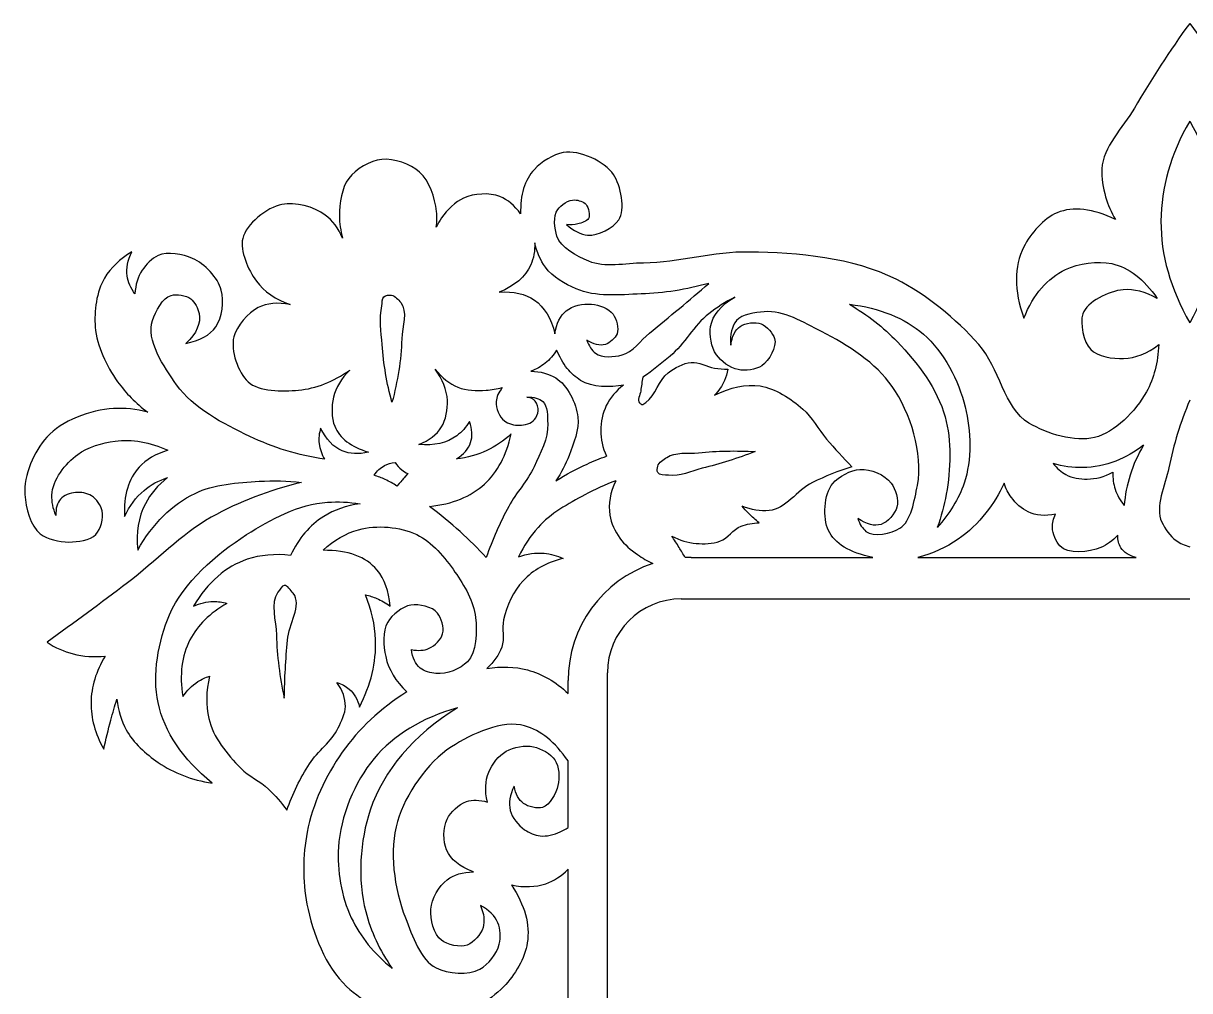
# Model space of a CAD drawing. Header units: millimetres. Extents: x -116 to 322, y -39 to 126.
# Drawn here: x -115.7 to -21, y 41.2 to 119.7 of the extents above; entities that cross this region are included whole.
import ezdxf

# ---------------------------------------------------------------- set-up
doc = ezdxf.new("R2010")
doc.units = ezdxf.units.MM
doc.linetypes.add('K5LT32770', pattern=[0])

msp = doc.modelspace()

# ---------------------------------------------------------------- linework, layer by layer
at = {"color": 30, "linetype": 'K5LT32770', "true_color": 0xff8000}
for p, q in [((-61.449, 76.378), (-46.71, 76.378)), ((-43.034, 76.378), (-25.312, 76.378)), ((-62.259, 73.011), (-20.969, 73.011)), ((-71.449, 65.328), (-71.449, 66.378)), ((-68.259, 16.573), (-68.259, 67.011)), ((-71.449, 54.448), (-71.449, 59.859)), ((-71.449, 30.563), (-71.449, 51.054))]:
    msp.add_line(p, q, dxfattribs=at)
for centre, radius, start, end in [((-61.449, 66.378), 10, 108.1391, 180), ((-61.449, 66.378), 10, 90, 92.83276), ((-62.259, 67.011), 6, 90, 180)]:
    msp.add_arc(centre, radius, start, end, dxfattribs=at)
for points, knots in [([(-20.969, 119.742), (-22.583, 117.515), (-24.078, 115.218), (-25.456, 112.85), (-26.393, 111.242), (-28.022, 109.714), (-28.102, 107.928), (-28.135, 107.193), (-28.005, 106.38), (-27.795, 105.651), (-27.61, 105.013), (-27.344, 104.397), (-26.995, 103.805)], [0, 0, 0, 0, 1, 1, 1, 2, 2, 2, 3, 3, 3, 4, 4, 4, 4]), ([(-20.969, 119.742), (-19.355, 117.515), (-17.859, 115.218), (-16.481, 112.85), (-15.545, 111.242), (-13.916, 109.714), (-13.835, 107.928), (-13.802, 107.193), (-13.933, 106.38), (-14.143, 105.651), (-14.327, 105.013), (-14.594, 104.397), (-14.943, 103.805)], [0, 0, 0, 0, 1, 1, 1, 2, 2, 2, 3, 3, 3, 4, 4, 4, 4]), ([(-20.969, 111.804), (-22.514, 109.098), (-23.292, 106.391), (-23.303, 103.682), (-23.314, 100.935), (-22.536, 98.187), (-20.969, 95.436)], [0, 0, 0, 0, 1, 1, 1, 2, 2, 2, 2]), ([(-20.969, 111.804), (-19.424, 109.098), (-18.646, 106.391), (-18.635, 103.682), (-18.624, 100.935), (-19.402, 98.187), (-20.969, 95.436)], [0, 0, 0, 0, 1, 1, 1, 2, 2, 2, 2]), ([(-71.577, 103.404), (-71.007, 102.886), (-70.435, 102.598), (-69.862, 102.542), (-69.023, 102.46), (-67.772, 103.143), (-67.339, 103.778), (-66.768, 104.617), (-67.168, 106.568), (-67.76, 107.463), (-68.469, 108.537), (-70.527, 109.481), (-71.84, 109.243), (-72.64, 109.099), (-73.622, 108.509), (-74.189, 107.883), (-74.978, 107.013), (-75.349, 105.81), (-75.302, 104.273)], [0, 0, 0, 0, 1, 1, 1, 2, 2, 2, 3, 3, 3, 4, 4, 4, 5, 5, 5, 6, 6, 6, 6]), ([(-82.153, 103.191), (-82.098, 103.624), (-82.092, 104.05), (-82.136, 104.471), (-82.251, 105.579), (-82.72, 106.961), (-83.51, 107.665), (-84.246, 108.322), (-85.604, 108.804), (-86.584, 108.695), (-87.518, 108.592), (-88.69, 107.906), (-89.263, 107.15), (-89.843, 106.384), (-90.016, 105.128), (-90.018, 104.11), (-90.02, 103.51), (-89.934, 102.908), (-89.762, 102.304)], [0, 0, 0, 0, 1, 1, 1, 2, 2, 2, 3, 3, 3, 4, 4, 4, 5, 5, 5, 6, 6, 6, 6]), ([(-89.762, 102.304), (-90.108, 103.102), (-90.579, 103.727), (-91.176, 104.178), (-92.067, 104.853), (-93.637, 105.253), (-94.688, 105.044), (-95.915, 104.8), (-97.617, 103.422), (-97.878, 102.274), (-98.102, 101.286), (-97.443, 99.72), (-96.765, 98.812), (-96.126, 97.957), (-95.215, 97.319), (-94.032, 96.9)], [0, 0, 0, 0, 1, 1, 1, 2, 2, 2, 3, 3, 3, 4, 4, 4, 5, 5, 5, 5]), ([(-75.302, 104.273), (-75.791, 104.951), (-76.352, 105.417), (-76.984, 105.673), (-77.838, 106.018), (-79.091, 105.933), (-79.938, 105.553), (-80.624, 105.244), (-81.285, 104.593), (-81.724, 103.956), (-81.889, 103.716), (-82.032, 103.461), (-82.153, 103.191)], [0, 0, 0, 0, 1, 1, 1, 2, 2, 2, 3, 3, 3, 4, 4, 4, 4]), ([(-23.486, 93.659), (-23.544, 92.208), (-23.877, 90.926), (-24.484, 89.813), (-25.339, 88.244), (-27.071, 86.517), (-28.686, 86.11), (-30.262, 85.712), (-32.583, 86.412), (-34.027, 87.285), (-36.022, 88.491), (-36.44, 91.799), (-38.086, 93.659), (-39.953, 95.768), (-42.339, 97.713), (-44.817, 98.965), (-48.324, 100.737), (-52.743, 101.111), (-56.746, 101.173), (-59.593, 101.217), (-62.458, 100.323), (-65.328, 100.282), (-66.809, 100.262), (-68.479, 99.875), (-69.779, 100.425), (-70.736, 100.829), (-72.03, 101.527), (-72.353, 102.454), (-72.566, 103.066), (-72.663, 104.104), (-72.295, 104.616), (-72.023, 104.993), (-71.391, 105.43), (-70.91, 105.407), (-70.612, 105.393), (-70.185, 105.252), (-69.995, 105.036), (-69.772, 104.784), (-69.641, 104.168), (-69.797, 103.899), (-69.928, 103.672), (-70.356, 103.535), (-70.662, 103.454), (-70.951, 103.377), (-71.256, 103.361), (-71.577, 103.404)], [0, 0, 0, 0, 1, 1, 1, 2, 2, 2, 3, 3, 3, 4, 4, 4, 5, 5, 5, 6, 6, 6, 7, 7, 7, 8, 8, 8, 9, 9, 9, 10, 10, 10, 11, 11, 11, 12, 12, 12, 13, 13, 13, 14, 14, 14, 15, 15, 15, 15]), ([(-26.995, 103.805), (-28.832, 104.719), (-30.411, 104.904), (-31.733, 104.359), (-32.805, 103.917), (-33.9, 102.66), (-34.44, 101.59), (-35.248, 99.991), (-35.248, 98.063), (-34.44, 95.806)], [0, 0, 0, 0, 1, 1, 1, 2, 2, 2, 3, 3, 3, 3]), ([(-74.152, 101.923), (-74.141, 101.261), (-74.249, 100.667), (-74.479, 100.143), (-74.911, 99.156), (-75.772, 98.414), (-77.061, 97.917)], [0, 0, 0, 0, 1, 1, 1, 2, 2, 2, 2]), ([(-60.027, 98.629), (-61.849, 98.121), (-63.679, 97.835), (-65.517, 97.769), (-67.27, 97.706), (-69.239, 97.489), (-70.799, 98.184), (-71.696, 98.584), (-72.711, 99.148), (-73.292, 99.935), (-73.705, 100.495), (-73.992, 101.158), (-74.152, 101.923)], [0, 0, 0, 0, 1, 1, 1, 2, 2, 2, 3, 3, 3, 4, 4, 4, 4]), ([(-106.881, 101.19), (-107.856, 100.608), (-108.594, 99.898), (-109.097, 99.06), (-109.76, 97.955), (-109.951, 96.369), (-109.852, 95.076), (-109.735, 93.55), (-108.937, 91.925), (-108.032, 90.646), (-107.376, 89.718), (-106.563, 88.893), (-105.593, 88.173)], [0, 0, 0, 0, 1, 1, 1, 2, 2, 2, 3, 3, 3, 4, 4, 4, 4]), ([(-106.624, 97.772), (-106.974, 98.244), (-107.186, 98.73), (-107.259, 99.232), (-107.351, 99.861), (-107.225, 100.513), (-106.881, 101.19)], [0, 0, 0, 0, 1, 1, 1, 2, 2, 2, 2]), ([(-102.485, 93.754), (-101.357, 93.978), (-100.55, 94.424), (-100.064, 95.093), (-99.533, 95.824), (-99.382, 97.202), (-99.617, 98.082), (-99.887, 99.094), (-100.966, 100.223), (-101.953, 100.658), (-102.75, 101.008), (-103.969, 101.243), (-104.752, 100.881), (-105.24, 100.655), (-105.731, 100.167), (-106.04, 99.696), (-106.394, 99.155), (-106.589, 98.514), (-106.624, 97.772)], [0, 0, 0, 0, 1, 1, 1, 2, 2, 2, 3, 3, 3, 4, 4, 4, 5, 5, 5, 6, 6, 6, 6]), ([(-34.44, 95.806), (-33.652, 97.747), (-32.524, 99.06), (-31.056, 99.744), (-29.985, 100.242), (-28.441, 100.49), (-27.302, 100.236), (-25.902, 99.924), (-24.672, 98.98), (-23.61, 97.406)], [0, 0, 0, 0, 1, 1, 1, 2, 2, 2, 3, 3, 3, 3]), ([(-69.939, 94.03), (-69.772, 93.552), (-69.534, 93.196), (-69.226, 92.962), (-68.706, 92.565), (-67.714, 92.646), (-67.06, 92.813), (-66.201, 93.033), (-65.572, 93.995), (-64.835, 94.594), (-63.211, 95.913), (-61.608, 97.258), (-60.027, 98.629)], [0, 0, 0, 0, 1, 1, 1, 2, 2, 2, 3, 3, 3, 4, 4, 4, 4]), ([(-91.22, 84.343), (-93.384, 84.68), (-95.41, 85.299), (-97.299, 86.198), (-99.459, 87.227), (-101.9, 88.498), (-103.241, 90.388), (-104.272, 91.842), (-105.763, 94.053), (-105.198, 95.626), (-104.943, 96.337), (-104.39, 97.475), (-103.687, 97.652), (-103.237, 97.766), (-102.477, 97.675), (-102.09, 97.377), (-101.762, 97.125), (-101.504, 96.583), (-101.42, 96.175), (-101.259, 95.393), (-101.614, 94.585), (-102.485, 93.754)], [0, 0, 0, 0, 1, 1, 1, 2, 2, 2, 3, 3, 3, 4, 4, 4, 5, 5, 5, 6, 6, 6, 7, 7, 7, 7]), ([(-85.755, 88.97), (-85.283, 90.678), (-85.016, 92.399), (-84.954, 94.133), (-84.919, 95.108), (-84.458, 96.369), (-85.043, 97.071), (-85.232, 97.298), (-85.499, 97.621), (-85.785, 97.664), (-85.975, 97.694), (-86.272, 97.661), (-86.408, 97.546), (-86.571, 97.407), (-86.539, 97.052), (-86.586, 96.804), (-86.781, 95.779), (-86.633, 94.701), (-86.556, 93.658), (-86.441, 92.082), (-86.174, 90.519), (-85.755, 88.97)], [0, 0, 0, 0, 1, 1, 1, 2, 2, 2, 3, 3, 3, 4, 4, 4, 5, 5, 5, 6, 6, 6, 7, 7, 7, 7]), ([(-77.061, 97.917), (-75.886, 97.999), (-74.927, 97.781), (-74.182, 97.264), (-73.376, 96.705), (-72.822, 95.795), (-72.52, 94.534)], [0, 0, 0, 0, 1, 1, 1, 2, 2, 2, 2]), ([(-23.61, 97.406), (-24.575, 97.949), (-25.496, 98.184), (-26.371, 98.11), (-27.543, 98.011), (-29.326, 97.137), (-29.647, 96.152), (-29.895, 95.389), (-29.599, 93.87), (-29.006, 93.267), (-28.45, 92.702), (-27.21, 92.487), (-26.335, 92.519), (-25.367, 92.555), (-24.418, 92.935), (-23.486, 93.659)], [0, 0, 0, 0, 1, 1, 1, 2, 2, 2, 3, 3, 3, 4, 4, 4, 5, 5, 5, 5]), ([(-94.032, 96.9), (-95.026, 97.106), (-95.888, 97.025), (-96.617, 96.657), (-97.448, 96.239), (-98.369, 95.163), (-98.596, 94.287), (-98.876, 93.202), (-98.245, 91.373), (-97.442, 90.64), (-96.569, 89.843), (-94.671, 89.834), (-93.341, 89.96), (-91.911, 90.095), (-90.523, 90.638), (-89.178, 91.588)], [0, 0, 0, 0, 1, 1, 1, 2, 2, 2, 3, 3, 3, 4, 4, 4, 5, 5, 5, 5]), ([(-72.52, 94.534), (-72.395, 95.38), (-72.088, 96.003), (-71.6, 96.404), (-71.105, 96.811), (-70.214, 97.007), (-69.553, 96.938), (-68.951, 96.875), (-68.139, 96.6), (-67.802, 96.137), (-67.516, 95.744), (-67.297, 94.974), (-67.476, 94.534), (-67.616, 94.19), (-68.064, 93.787), (-68.425, 93.674), (-68.864, 93.537), (-69.368, 93.655), (-69.939, 94.03)], [0, 0, 0, 0, 1, 1, 1, 2, 2, 2, 3, 3, 3, 4, 4, 4, 5, 5, 5, 6, 6, 6, 6]), ([(-57.92, 97.509), (-58.667, 97.118), (-59.367, 96.669), (-60.018, 96.164), (-61.238, 95.217), (-61.982, 93.703), (-63.171, 92.723), (-63.858, 92.156), (-64.593, 91.507), (-65.372, 91.026)], [0, 0, 0, 0, 1, 1, 1, 2, 2, 2, 3, 3, 3, 3]), ([(-58.241, 93.602), (-58.141, 94.335), (-57.886, 94.846), (-57.474, 95.135), (-57.062, 95.424), (-56.243, 95.519), (-55.768, 95.333), (-55.323, 95.158), (-54.807, 94.577), (-54.68, 94.146), (-54.488, 93.494), (-55.121, 92.346), (-55.719, 91.945), (-56.199, 91.623), (-57.055, 91.502), (-57.648, 91.623), (-58.293, 91.755), (-59.029, 92.292), (-59.403, 92.835), (-59.815, 93.433), (-60, 94.439), (-59.873, 95.135), (-59.708, 96.047), (-59.056, 96.838), (-57.92, 97.509)], [0, 0, 0, 0, 1, 1, 1, 2, 2, 2, 3, 3, 3, 4, 4, 4, 5, 5, 5, 6, 6, 6, 7, 7, 7, 8, 8, 8, 8]), ([(-48.605, 96.93), (-46.141, 96.64), (-44.132, 95.828), (-42.58, 94.494), (-40.956, 93.099), (-39.724, 90.719), (-39.204, 88.597), (-38.729, 86.662), (-38.639, 84.288), (-39.289, 82.401), (-39.73, 81.122), (-40.457, 79.926), (-41.469, 78.812)], [0, 0, 0, 0, 1, 1, 1, 2, 2, 2, 3, 3, 3, 4, 4, 4, 4]), ([(-48.605, 96.93), (-47.141, 96.071), (-45.845, 95.059), (-44.716, 93.896), (-43.059, 92.187), (-41.447, 90.024), (-40.828, 87.785), (-40.29, 85.843), (-40.373, 83.548), (-40.742, 81.504), (-40.906, 80.596), (-41.148, 79.699), (-41.469, 78.812)], [0, 0, 0, 0, 1, 1, 1, 2, 2, 2, 3, 3, 3, 4, 4, 4, 4]), ([(-47.929, 79.531), (-47.764, 79.066), (-47.542, 78.72), (-47.261, 78.492), (-46.635, 77.984), (-45.193, 78.333), (-44.516, 78.74), (-43.591, 79.295), (-43.314, 81.047), (-43.082, 82.226), (-42.573, 84.821), (-43.65, 88.109), (-45.135, 90.263), (-46.434, 92.149), (-48.736, 93.644), (-50.872, 94.714), (-52.319, 95.44), (-53.963, 96.484), (-55.521, 96.322), (-56.269, 96.244), (-57.326, 96.126), (-57.771, 95.605), (-58.159, 95.151), (-58.316, 94.483), (-58.241, 93.602)], [0, 0, 0, 0, 1, 1, 1, 2, 2, 2, 3, 3, 3, 4, 4, 4, 5, 5, 5, 6, 6, 6, 7, 7, 7, 8, 8, 8, 8]), ([(-72.383, 93.217), (-72.64, 92.791), (-72.952, 92.431), (-73.319, 92.139), (-73.656, 91.87), (-74.04, 91.659), (-74.469, 91.504)], [0, 0, 0, 0, 1, 1, 1, 2, 2, 2, 2]), ([(-66.942, 90.373), (-68.031, 90.17), (-69.473, 90.164), (-70.432, 90.751), (-70.829, 90.993), (-71.21, 91.347), (-71.517, 91.713), (-71.884, 92.15), (-72.13, 92.691), (-72.383, 93.217)], [0, 0, 0, 0, 1, 1, 1, 2, 2, 2, 3, 3, 3, 3]), ([(-65.372, 91.026), (-65.444, 90.646), (-65.505, 90.265), (-65.554, 89.882), (-65.595, 89.564), (-65.858, 89.132), (-65.654, 88.924), (-65.6, 88.868), (-65.512, 88.789), (-65.44, 88.781), (-65.341, 88.769), (-65.236, 88.901), (-65.139, 88.967), (-64.311, 89.524), (-64.112, 90.801), (-63.322, 91.371), (-62.783, 91.76), (-62.093, 92.161), (-61.447, 92.215), (-60.836, 92.266), (-60.198, 91.85), (-59.558, 91.757), (-59.203, 91.705), (-58.845, 91.672), (-58.485, 91.657)], [0, 0, 0, 0, 1, 1, 1, 2, 2, 2, 3, 3, 3, 4, 4, 4, 5, 5, 5, 6, 6, 6, 7, 7, 7, 8, 8, 8, 8]), ([(-89.178, 91.588), (-89.87, 90.914), (-90.312, 90.177), (-90.504, 89.376), (-90.679, 88.646), (-90.676, 87.686), (-90.405, 87.027), (-90.006, 86.058), (-89.091, 85.357), (-87.66, 84.925)], [0, 0, 0, 0, 1, 1, 1, 2, 2, 2, 3, 3, 3, 3]), ([(-83.575, 85.559), (-82.735, 85.883), (-82.122, 86.353), (-81.737, 86.967), (-81.368, 87.555), (-81.224, 88.424), (-81.256, 89.131), (-81.296, 89.994), (-81.622, 90.836), (-82.235, 91.655)], [0, 0, 0, 0, 1, 1, 1, 2, 2, 2, 3, 3, 3, 3]), ([(-82.235, 91.655), (-81.706, 90.964), (-81.094, 90.478), (-80.398, 90.196), (-79.716, 89.92), (-78.872, 89.91), (-78.114, 89.955), (-77.672, 89.981), (-77.231, 90.05), (-76.791, 90.161)], [0, 0, 0, 0, 1, 1, 1, 2, 2, 2, 3, 3, 3, 3]), ([(-74.469, 91.504), (-73.68, 91.475), (-73.01, 91.293), (-72.459, 90.957), (-71.489, 90.368), (-70.788, 88.899), (-70.654, 87.767), (-70.537, 86.78), (-70.986, 85.636), (-71.371, 84.651), (-71.649, 83.939), (-72.004, 83.255), (-72.434, 82.599)], [0, 0, 0, 0, 1, 1, 1, 2, 2, 2, 3, 3, 3, 4, 4, 4, 4]), ([(-58.485, 91.657), (-58.541, 91.336), (-58.632, 91.03), (-58.757, 90.741), (-58.945, 90.304), (-59.213, 89.903), (-59.558, 89.539)], [0, 0, 0, 0, 1, 1, 1, 2, 2, 2, 2]), ([(-76.791, 90.161), (-77.096, 89.784), (-77.262, 89.406), (-77.289, 89.028), (-77.327, 88.508), (-77.026, 87.78), (-76.62, 87.465), (-76.316, 87.23), (-75.802, 87.091), (-75.4, 87.104), (-74.989, 87.118), (-74.436, 87.258), (-74.181, 87.568), (-74.032, 87.75), (-73.906, 88.033), (-73.889, 88.272), (-73.871, 88.53), (-73.949, 88.873), (-74.112, 89.062), (-74.266, 89.24), (-74.498, 89.353), (-74.808, 89.399)], [0, 0, 0, 0, 1, 1, 1, 2, 2, 2, 3, 3, 3, 4, 4, 4, 5, 5, 5, 6, 6, 6, 7, 7, 7, 7]), ([(-66.942, 90.373), (-67.569, 89.895), (-68.037, 89.338), (-68.346, 88.703), (-68.64, 88.1), (-68.798, 87.356), (-68.8, 86.683), (-68.801, 85.989), (-68.643, 85.295), (-68.326, 84.602)], [0, 0, 0, 0, 1, 1, 1, 2, 2, 2, 3, 3, 3, 3]), ([(-59.558, 89.539), (-58.26, 90.21), (-57.025, 90.463), (-55.851, 90.297), (-54.63, 90.125), (-53.354, 89.273), (-52.388, 88.423), (-51.627, 87.752), (-51.127, 86.778), (-50.456, 85.99), (-49.796, 85.214), (-49.109, 84.46), (-48.396, 83.729)], [0, 0, 0, 0, 1, 1, 1, 2, 2, 2, 3, 3, 3, 4, 4, 4, 4]), ([(-74.808, 89.399), (-74.227, 89.411), (-73.79, 89.288), (-73.498, 89.028), (-73.1, 88.677), (-73.127, 87.82), (-73.102, 87.223), (-73.053, 86.041), (-73.704, 84.833), (-74.215, 83.736), (-74.747, 82.594), (-75.661, 81.635), (-76.267, 80.522), (-76.988, 79.196), (-77.598, 77.812), (-78.097, 76.367)], [0, 0, 0, 0, 1, 1, 1, 2, 2, 2, 3, 3, 3, 4, 4, 4, 5, 5, 5, 5]), ([(-20.969, 89.143), (-21.713, 87.354), (-22.278, 85.526), (-22.662, 83.659), (-22.96, 82.21), (-23.817, 80.501), (-23.232, 79.243), (-22.982, 78.706), (-22.562, 78.102), (-22.057, 77.748), (-21.739, 77.524), (-21.376, 77.358), (-20.969, 77.249)], [0, 0, 0, 0, 1, 1, 1, 2, 2, 2, 3, 3, 3, 4, 4, 4, 4]), ([(-105.593, 88.173), (-106.537, 88.418), (-107.459, 88.515), (-108.358, 88.465), (-110.267, 88.358), (-112.575, 87.495), (-113.785, 86.146), (-114.81, 85.003), (-115.693, 83.029), (-115.571, 81.475), (-115.487, 80.415), (-115.131, 78.922), (-114.317, 78.298), (-113.742, 77.858), (-112.772, 77.625), (-111.999, 77.629), (-111.267, 77.632), (-110.247, 77.757), (-109.801, 78.247), (-109.415, 78.67), (-109.143, 79.573), (-109.285, 80.153), (-109.393, 80.591), (-109.753, 81.126), (-110.144, 81.372), (-110.499, 81.595), (-111.04, 81.694), (-111.466, 81.647), (-111.881, 81.601), (-112.405, 81.411), (-112.669, 81.115), (-112.948, 80.801), (-113.074, 80.355), (-113.046, 79.775)], [0, 0, 0, 0, 1, 1, 1, 2, 2, 2, 3, 3, 3, 4, 4, 4, 5, 5, 5, 6, 6, 6, 7, 7, 7, 8, 8, 8, 9, 9, 9, 10, 10, 10, 11, 11, 11, 11]), ([(-79.453, 87.414), (-79.745, 86.942), (-80.088, 86.558), (-80.483, 86.263), (-81.295, 85.657), (-82.325, 85.422), (-83.575, 85.559)], [0, 0, 0, 0, 1, 1, 1, 2, 2, 2, 2]), ([(-80.518, 84.374), (-79.924, 84.748), (-79.54, 85.195), (-79.367, 85.713), (-79.2, 86.213), (-79.229, 86.78), (-79.453, 87.414)], [0, 0, 0, 0, 1, 1, 1, 2, 2, 2, 2]), ([(-91.546, 86.885), (-91.674, 86.45), (-91.714, 86.027), (-91.666, 85.614), (-91.615, 85.178), (-91.467, 84.755), (-91.22, 84.343)], [0, 0, 0, 0, 1, 1, 1, 2, 2, 2, 2]), ([(-87.66, 84.925), (-88.473, 84.74), (-89.184, 84.775), (-89.794, 85.03), (-90.523, 85.335), (-91.106, 85.953), (-91.546, 86.885)], [0, 0, 0, 0, 1, 1, 1, 2, 2, 2, 2]), ([(-82.697, 80.522), (-80.841, 80.71), (-79.357, 81.312), (-78.246, 82.327), (-77.175, 83.304), (-76.45, 84.664), (-76.069, 86.407)], [0, 0, 0, 0, 1, 1, 1, 2, 2, 2, 2]), ([(-76.069, 86.407), (-76.675, 85.845), (-77.334, 85.396), (-78.045, 85.061), (-78.808, 84.701), (-79.633, 84.472), (-80.518, 84.374)], [0, 0, 0, 0, 1, 1, 1, 2, 2, 2, 2]), ([(-113.046, 79.775), (-113.28, 80.354), (-113.389, 80.909), (-113.373, 81.441), (-113.336, 82.665), (-112.265, 84.002), (-111.278, 84.738), (-110.462, 85.346), (-109.271, 85.691), (-108.238, 85.82), (-106.849, 85.993), (-105.423, 85.747), (-103.962, 85.082)], [0, 0, 0, 0, 1, 1, 1, 2, 2, 2, 3, 3, 3, 4, 4, 4, 4]), ([(-24.706, 85.502), (-25.413, 84.937), (-26.169, 84.502), (-26.973, 84.197), (-27.813, 83.878), (-28.755, 83.68), (-29.652, 83.665), (-30.45, 83.651), (-31.252, 83.765), (-32.056, 84.008)], [0, 0, 0, 0, 1, 1, 1, 2, 2, 2, 3, 3, 3, 3]), ([(-24.706, 85.502), (-25.174, 84.721), (-25.54, 83.908), (-25.806, 83.064), (-26.055, 82.268), (-26.216, 81.443), (-26.286, 80.591)], [0, 0, 0, 0, 1, 1, 1, 2, 2, 2, 2]), ([(-103.962, 85.082), (-104.938, 84.782), (-105.71, 84.324), (-106.28, 83.708), (-107.166, 82.75), (-107.561, 81.411), (-107.465, 79.689)], [0, 0, 0, 0, 1, 1, 1, 2, 2, 2, 2]), ([(-72.434, 82.599), (-71.621, 83.112), (-70.781, 83.565), (-69.912, 83.959), (-69.393, 84.194), (-68.864, 84.409), (-68.326, 84.602)], [0, 0, 0, 0, 1, 1, 1, 2, 2, 2, 2]), ([(-56.26, 84.972), (-57.803, 85.058), (-59.337, 85.025), (-60.86, 84.873), (-61.72, 84.787), (-62.742, 84.968), (-63.432, 84.502), (-63.706, 84.317), (-64.091, 84.094), (-64.174, 83.785), (-64.215, 83.63), (-64.234, 83.391), (-64.174, 83.266), (-64.066, 83.044), (-63.581, 83.083), (-63.283, 83.043), (-62.383, 82.921), (-61.461, 83.388), (-60.563, 83.612), (-59.105, 83.975), (-57.671, 84.429), (-56.26, 84.972)], [0, 0, 0, 0, 1, 1, 1, 2, 2, 2, 3, 3, 3, 4, 4, 4, 5, 5, 5, 6, 6, 6, 7, 7, 7, 7]), ([(-87.205, 83.051), (-86.972, 83.399), (-86.69, 83.66), (-86.36, 83.834), (-86.101, 83.97), (-85.813, 84.052), (-85.494, 84.081)], [0, 0, 0, 0, 1, 1, 1, 2, 2, 2, 2]), ([(-85.494, 84.081), (-85.346, 83.845), (-85.168, 83.645), (-84.958, 83.484), (-84.809, 83.368), (-84.644, 83.272), (-84.464, 83.195)], [0, 0, 0, 0, 1, 1, 1, 2, 2, 2, 2]), ([(-48.396, 83.729), (-49.511, 83.394), (-50.579, 82.97), (-51.601, 82.455), (-52.843, 81.83), (-53.814, 80.297), (-55.122, 80.18), (-55.818, 80.117), (-56.553, 80.236), (-57.325, 80.538)], [0, 0, 0, 0, 1, 1, 1, 2, 2, 2, 3, 3, 3, 3]), ([(-46.71, 76.378), (-48.606, 76.759), (-49.805, 77.489), (-50.307, 78.569), (-50.763, 79.551), (-50.685, 81.525), (-49.951, 82.38), (-49.474, 82.935), (-48.49, 83.476), (-47.743, 83.519), (-46.914, 83.567), (-45.696, 83.088), (-45.215, 82.415), (-44.866, 81.927), (-44.586, 81.039), (-44.739, 80.471), (-44.885, 79.929), (-45.503, 79.224), (-46.025, 79.061), (-46.561, 78.893), (-47.196, 79.05), (-47.929, 79.531)], [0, 0, 0, 0, 1, 1, 1, 2, 2, 2, 3, 3, 3, 4, 4, 4, 5, 5, 5, 6, 6, 6, 7, 7, 7, 7]), ([(-32.056, 84.008), (-31.759, 83.613), (-31.416, 83.309), (-31.026, 83.098), (-30.524, 82.825), (-29.867, 82.735), (-29.292, 82.737), (-28.594, 82.74), (-27.902, 82.923), (-27.214, 83.287)], [0, 0, 0, 0, 1, 1, 1, 2, 2, 2, 3, 3, 3, 3]), ([(-93.091, 82.471), (-95.717, 81.847), (-98.161, 80.902), (-100.424, 79.638), (-102.91, 78.249), (-104.932, 76.055), (-107.225, 74.314), (-109.383, 72.676), (-111.564, 71.067), (-113.768, 69.489)], [0, 0, 0, 0, 1, 1, 1, 2, 2, 2, 3, 3, 3, 3]), ([(-107.465, 79.689), (-107.075, 80.555), (-106.548, 81.265), (-105.885, 81.819), (-105.341, 82.273), (-104.706, 82.622), (-103.979, 82.866)], [0, 0, 0, 0, 1, 1, 1, 2, 2, 2, 2]), ([(-103.979, 82.866), (-104.77, 82.244), (-105.371, 81.535), (-105.782, 80.737), (-106.343, 79.647), (-106.549, 78.394), (-106.4, 76.976)], [0, 0, 0, 0, 1, 1, 1, 2, 2, 2, 2]), ([(-106.4, 76.976), (-105.177, 79.135), (-103.625, 80.669), (-101.747, 81.578), (-100.222, 82.316), (-98.284, 82.456), (-96.526, 82.557), (-95.389, 82.623), (-94.244, 82.594), (-93.091, 82.471)], [0, 0, 0, 0, 1, 1, 1, 2, 2, 2, 3, 3, 3, 3]), ([(-85.35, 82.165), (-85.654, 82.369), (-85.97, 82.547), (-86.298, 82.701), (-86.591, 82.838), (-86.893, 82.954), (-87.205, 83.051)], [0, 0, 0, 0, 1, 1, 1, 2, 2, 2, 2]), ([(-67.563, 82.603), (-68.435, 82.277), (-69.275, 81.896), (-70.085, 81.461), (-71.441, 80.733), (-72.882, 79.949), (-73.893, 78.815), (-74.52, 78.113), (-75.047, 77.313), (-75.476, 76.417)], [0, 0, 0, 0, 1, 1, 1, 2, 2, 2, 3, 3, 3, 3]), ([(-67.563, 82.603), (-68.039, 81.64), (-68.204, 80.712), (-68.058, 79.821), (-67.952, 79.177), (-67.639, 78.488), (-67.254, 77.945), (-66.882, 77.422), (-66.339, 76.983), (-65.811, 76.606), (-65.421, 76.326), (-65.004, 76.085), (-64.562, 75.881)], [0, 0, 0, 0, 1, 1, 1, 2, 2, 2, 3, 3, 3, 4, 4, 4, 4]), ([(-27.214, 83.287), (-27.223, 82.802), (-27.157, 82.343), (-27.015, 81.91), (-26.861, 81.44), (-26.618, 81), (-26.286, 80.591)], [0, 0, 0, 0, 1, 1, 1, 2, 2, 2, 2]), ([(-36.048, 82.403), (-36.443, 81.524), (-36.931, 80.721), (-37.512, 79.992), (-38.154, 79.186), (-38.933, 78.43), (-39.778, 77.849), (-40.746, 77.183), (-41.832, 76.693), (-43.034, 76.378)], [0, 0, 0, 0, 1, 1, 1, 2, 2, 2, 3, 3, 3, 3]), ([(-31.865, 79.889), (-32.706, 79.715), (-33.448, 79.777), (-34.091, 80.074), (-34.608, 80.313), (-35.101, 80.776), (-35.451, 81.249), (-35.704, 81.591), (-35.903, 81.976), (-36.048, 82.403)], [0, 0, 0, 0, 1, 1, 1, 2, 2, 2, 3, 3, 3, 3]), ([(-100.356, 58.052), (-102.765, 60.01), (-104.23, 62.191), (-104.752, 64.594), (-105.227, 66.785), (-104.733, 69.633), (-103.824, 71.721), (-102.683, 74.344), (-100.048, 76.646), (-97.565, 78.227), (-95.619, 79.466), (-93.307, 80.704), (-90.996, 80.86), (-90.131, 80.918), (-89.248, 80.875), (-88.349, 80.731)], [0, 0, 0, 0, 1, 1, 1, 2, 2, 2, 3, 3, 3, 4, 4, 4, 5, 5, 5, 5]), ([(-88.349, 80.731), (-89.464, 80.581), (-90.446, 80.237), (-91.297, 79.701), (-92.428, 78.988), (-93.324, 77.933), (-93.987, 76.538)], [0, 0, 0, 0, 1, 1, 1, 2, 2, 2, 2]), ([(-78.097, 76.367), (-78.778, 77.099), (-79.487, 77.799), (-80.224, 78.469), (-81.016, 79.189), (-81.84, 79.873), (-82.697, 80.522)], [0, 0, 0, 0, 1, 1, 1, 2, 2, 2, 2]), ([(-55.92, 79.182), (-56.234, 79.424), (-56.529, 79.685), (-56.806, 79.965), (-56.987, 80.148), (-57.16, 80.339), (-57.325, 80.538)], [0, 0, 0, 0, 1, 1, 1, 2, 2, 2, 2]), ([(-26.816, 78.178), (-27.234, 77.731), (-27.687, 77.402), (-28.176, 77.189), (-29.148, 76.767), (-30.875, 76.602), (-31.515, 77.313), (-31.825, 77.657), (-32.104, 78.301), (-32.112, 78.817), (-32.118, 79.168), (-32.036, 79.525), (-31.865, 79.889)], [0, 0, 0, 0, 1, 1, 1, 2, 2, 2, 3, 3, 3, 4, 4, 4, 4]), ([(-91.354, 76.953), (-90.451, 77.781), (-89.487, 78.339), (-88.463, 78.628), (-87.011, 79.037), (-85.083, 78.867), (-83.741, 78.227), (-82.511, 77.641), (-81.444, 76.363), (-80.635, 75.193), (-79.88, 74.101), (-79.097, 72.783), (-78.961, 71.501), (-78.838, 70.346), (-78.874, 68.666), (-79.619, 67.909), (-80.178, 67.342), (-81.322, 66.855), (-82.181, 66.95), (-82.604, 66.997), (-83.134, 67.13), (-83.455, 67.394), (-83.851, 67.719), (-84.089, 68.219), (-84.17, 68.896)], [0, 0, 0, 0, 1, 1, 1, 2, 2, 2, 3, 3, 3, 4, 4, 4, 5, 5, 5, 6, 6, 6, 7, 7, 7, 8, 8, 8, 8]), ([(-63.029, 78.11), (-62.384, 77.775), (-61.724, 77.576), (-61.051, 77.513), (-60.417, 77.454), (-59.703, 77.485), (-59.114, 77.698), (-58.478, 77.928), (-58.043, 78.672), (-57.404, 78.914), (-56.945, 79.088), (-56.45, 79.177), (-55.92, 79.182)], [0, 0, 0, 0, 1, 1, 1, 2, 2, 2, 3, 3, 3, 4, 4, 4, 4]), ([(-61.943, 76.366), (-62.102, 76.641), (-62.265, 76.913), (-62.432, 77.183), (-62.625, 77.496), (-62.825, 77.805), (-63.029, 78.11)], [0, 0, 0, 0, 1, 1, 1, 2, 2, 2, 2]), ([(-25.312, 76.378), (-25.892, 76.519), (-26.304, 76.783), (-26.548, 77.169), (-26.723, 77.443), (-26.812, 77.78), (-26.816, 78.178)], [0, 0, 0, 0, 1, 1, 1, 2, 2, 2, 2]), ([(-85.902, 72.431), (-86.008, 73.651), (-86.36, 74.624), (-86.961, 75.35), (-87.865, 76.444), (-89.329, 76.978), (-91.354, 76.953)], [0, 0, 0, 0, 1, 1, 1, 2, 2, 2, 2]), ([(-75.476, 76.417), (-74.774, 76.675), (-74.081, 76.773), (-73.399, 76.713), (-72.874, 76.667), (-72.354, 76.527), (-71.841, 76.293)], [0, 0, 0, 0, 1, 1, 1, 2, 2, 2, 2]), ([(-93.987, 76.538), (-95.269, 76.687), (-96.442, 76.582), (-97.508, 76.223), (-99.253, 75.636), (-100.708, 74.367), (-101.873, 72.417)], [0, 0, 0, 0, 1, 1, 1, 2, 2, 2, 2]), ([(-71.841, 76.293), (-73.203, 75.953), (-74.291, 75.352), (-75.105, 74.488), (-75.882, 73.663), (-76.437, 72.436), (-76.688, 71.298), (-76.843, 70.593), (-76.596, 69.764), (-76.836, 69.097), (-77.065, 68.458), (-77.469, 67.881), (-78.048, 67.366)], [0, 0, 0, 0, 1, 1, 1, 2, 2, 2, 3, 3, 3, 4, 4, 4, 4]), ([(-94.498, 64.962), (-94.877, 66.664), (-95.091, 68.374), (-95.139, 70.09), (-95.17, 71.241), (-95.661, 72.648), (-95.01, 73.551), (-94.868, 73.748), (-94.676, 74.076), (-94.498, 74.107), (-94.268, 74.146), (-93.956, 73.701), (-93.771, 73.466), (-93.038, 72.535), (-94.124, 70.934), (-94.241, 69.663), (-94.386, 68.101), (-94.471, 66.534), (-94.498, 64.962)], [0, 0, 0, 0, 1, 1, 1, 2, 2, 2, 3, 3, 3, 4, 4, 4, 5, 5, 5, 6, 6, 6, 6]), ([(-88.392, 64.231), (-87.454, 66.045), (-87.02, 67.862), (-87.09, 69.683), (-87.136, 70.903), (-87.408, 72.124), (-87.905, 73.347)], [0, 0, 0, 0, 1, 1, 1, 2, 2, 2, 2]), ([(-87.905, 73.347), (-87.589, 73.272), (-87.283, 73.172), (-86.989, 73.046), (-86.608, 72.884), (-86.245, 72.679), (-85.902, 72.431)], [0, 0, 0, 0, 1, 1, 1, 2, 2, 2, 2]), ([(-99.153, 72.646), (-100.547, 71.852), (-101.549, 70.865), (-102.159, 69.683), (-102.83, 68.383), (-103.025, 66.847), (-102.745, 65.075)], [0, 0, 0, 0, 1, 1, 1, 2, 2, 2, 2]), ([(-101.873, 72.417), (-101.339, 72.67), (-100.8, 72.798), (-100.255, 72.803), (-99.891, 72.806), (-99.523, 72.754), (-99.153, 72.646)], [0, 0, 0, 0, 1, 1, 1, 2, 2, 2, 2]), ([(-84.17, 68.896), (-83.622, 68.781), (-83.145, 68.814), (-82.739, 68.996), (-82.281, 69.202), (-81.764, 69.726), (-81.637, 70.184), (-81.502, 70.672), (-81.735, 71.471), (-82.052, 71.859), (-82.469, 72.368), (-83.56, 72.616), (-84.227, 72.503), (-84.913, 72.386), (-85.742, 71.72), (-86.102, 71.114), (-86.534, 70.389), (-86.449, 69.194), (-86.259, 68.324), (-86.033, 67.284), (-85.46, 66.33), (-84.542, 65.462)], [0, 0, 0, 0, 1, 1, 1, 2, 2, 2, 3, 3, 3, 4, 4, 4, 5, 5, 5, 6, 6, 6, 7, 7, 7, 7]), ([(-113.768, 69.489), (-113.094, 69.05), (-112.39, 68.735), (-111.655, 68.544), (-110.825, 68.328), (-109.954, 68.271), (-109.045, 68.372)], [0, 0, 0, 0, 1, 1, 1, 2, 2, 2, 2]), ([(-109.045, 68.372), (-109.795, 67.118), (-110.179, 65.859), (-110.196, 64.594), (-110.213, 63.34), (-109.869, 62.081), (-109.165, 60.816)], [0, 0, 0, 0, 1, 1, 1, 2, 2, 2, 2]), ([(-78.048, 67.366), (-76.877, 67.553), (-75.78, 67.512), (-74.759, 67.242), (-73.551, 66.923), (-72.448, 66.285), (-71.449, 65.328)], [0, 0, 0, 0, 1, 1, 1, 2, 2, 2, 2]), ([(-102.745, 65.075), (-102.405, 65.581), (-101.995, 65.986), (-101.515, 66.292), (-101.225, 66.476), (-100.91, 66.624), (-100.57, 66.735)], [0, 0, 0, 0, 1, 1, 1, 2, 2, 2, 2]), ([(-100.57, 66.735), (-100.855, 65.515), (-100.874, 64.37), (-100.627, 63.301), (-100.283, 61.808), (-99.159, 60.371), (-98.037, 59.265), (-97.378, 58.615), (-96.467, 58.207), (-95.79, 57.562), (-95.242, 57.04), (-94.742, 56.468), (-94.288, 55.845)], [0, 0, 0, 0, 1, 1, 1, 2, 2, 2, 3, 3, 3, 4, 4, 4, 4]), ([(-94.288, 55.845), (-93.818, 57.193), (-93.207, 58.453), (-92.456, 59.623), (-91.789, 60.661), (-90.645, 61.42), (-90.123, 62.528), (-89.865, 63.076), (-89.544, 63.693), (-89.537, 64.274), (-89.529, 64.924), (-89.758, 65.573), (-90.224, 66.22)], [0, 0, 0, 0, 1, 1, 1, 2, 2, 2, 3, 3, 3, 4, 4, 4, 4]), ([(-84.542, 65.462), (-86.689, 64.106), (-88.44, 62.47), (-89.794, 60.553), (-91.128, 58.665), (-92.209, 56.34), (-92.642, 54.07), (-93, 52.197), (-93.03, 50.089), (-92.661, 48.226), (-92.193, 45.863), (-91.145, 43.155), (-89.446, 41.549), (-88.054, 40.233), (-86.241, 39.333), (-84.006, 38.849)], [0, 0, 0, 0, 1, 1, 1, 2, 2, 2, 3, 3, 3, 4, 4, 4, 5, 5, 5, 5]), ([(-90.224, 66.22), (-89.831, 66.099), (-89.497, 65.918), (-89.222, 65.676), (-88.819, 65.323), (-88.543, 64.841), (-88.392, 64.231)], [0, 0, 0, 0, 1, 1, 1, 2, 2, 2, 2]), ([(-109.165, 60.816), (-108.985, 61.604), (-108.791, 62.389), (-108.581, 63.169), (-108.429, 63.738), (-108.269, 64.305), (-108.101, 64.869)], [0, 0, 0, 0, 1, 1, 1, 2, 2, 2, 2]), ([(-108.101, 64.869), (-107.996, 63.952), (-107.744, 63.122), (-107.345, 62.379), (-106.775, 61.319), (-105.731, 60.423), (-104.735, 59.734), (-103.477, 58.865), (-102.017, 58.305), (-100.356, 58.052)], [0, 0, 0, 0, 1, 1, 1, 2, 2, 2, 3, 3, 3, 3]), ([(-80.442, 64.171), (-83.341, 63.341), (-85.597, 61.967), (-87.211, 60.048), (-88.791, 58.17), (-89.956, 55.331), (-90.103, 52.849), (-90.213, 50.987), (-89.86, 48.825), (-89.057, 47.126), (-88.326, 45.579), (-87.218, 44.205), (-85.734, 43.003)], [0, 0, 0, 0, 1, 1, 1, 2, 2, 2, 3, 3, 3, 4, 4, 4, 4]), ([(-80.442, 64.171), (-84.051, 61.894), (-86.41, 59.125), (-87.519, 55.864), (-88.357, 53.397), (-88.56, 50.209), (-87.888, 47.618), (-87.473, 46.02), (-86.755, 44.481), (-85.734, 43.003)], [0, 0, 0, 0, 1, 1, 1, 2, 2, 2, 3, 3, 3, 3]), ([(-71.449, 59.859), (-72.508, 61.386), (-73.684, 62.336), (-74.977, 62.707), (-76.741, 63.214), (-79.291, 62.067), (-80.923, 60.998), (-82.894, 59.708), (-84.654, 57.189), (-85.303, 54.945), (-85.987, 52.584), (-85.597, 49.486), (-84.662, 47.11), (-84.096, 45.671), (-83.433, 43.657), (-82.17, 43.051), (-81.225, 42.597), (-79.527, 42.412), (-78.609, 42.944), (-77.948, 43.327), (-77.223, 44.192), (-77.042, 44.974), (-76.919, 45.507), (-76.935, 46.219), (-77.149, 46.719), (-77.392, 47.287), (-77.867, 47.75), (-78.573, 48.107)], [0, 0, 0, 0, 1, 1, 1, 2, 2, 2, 3, 3, 3, 4, 4, 4, 5, 5, 5, 6, 6, 6, 7, 7, 7, 8, 8, 8, 9, 9, 9, 9]), ([(-78.003, 56.511), (-78.219, 57.416), (-78.183, 58.223), (-77.897, 58.933), (-77.633, 59.584), (-77.075, 60.298), (-76.472, 60.642), (-75.866, 60.988), (-74.948, 61.145), (-74.264, 60.998), (-73.639, 60.864), (-72.853, 60.445), (-72.52, 59.93), (-72.18, 59.406), (-72.118, 58.494), (-72.27, 57.865), (-72.429, 57.207), (-72.932, 56.252), (-73.517, 56.084), (-73.947, 55.96), (-74.697, 56.115), (-75.083, 56.405), (-75.465, 56.69), (-75.714, 57.153), (-75.831, 57.793)], [0, 0, 0, 0, 1, 1, 1, 2, 2, 2, 3, 3, 3, 4, 4, 4, 5, 5, 5, 6, 6, 6, 7, 7, 7, 8, 8, 8, 8]), ([(-75.831, 57.793), (-76.192, 57.078), (-76.298, 56.425), (-76.152, 55.835), (-76.007, 55.252), (-75.496, 54.624), (-74.977, 54.268), (-74.621, 54.024), (-74.156, 53.823), (-73.73, 53.769), (-73.201, 53.702), (-72.588, 53.875), (-72.092, 54.09), (-71.867, 54.187), (-71.653, 54.307), (-71.449, 54.448)], [0, 0, 0, 0, 1, 1, 1, 2, 2, 2, 3, 3, 3, 4, 4, 4, 5, 5, 5, 5]), ([(-79.143, 50.849), (-80.258, 51.261), (-80.982, 51.855), (-81.315, 52.63), (-81.611, 53.318), (-81.617, 54.439), (-81.279, 55.123), (-80.992, 55.703), (-80.336, 56.343), (-79.713, 56.547), (-79.209, 56.712), (-78.639, 56.7), (-78.003, 56.511)], [0, 0, 0, 0, 1, 1, 1, 2, 2, 2, 3, 3, 3, 4, 4, 4, 4]), ([(-78.573, 48.107), (-78.274, 47.442), (-78.203, 46.848), (-78.36, 46.327), (-78.527, 45.77), (-79.119, 45.098), (-79.641, 44.903), (-80.224, 44.685), (-81.252, 44.922), (-81.742, 45.294), (-82.355, 45.76), (-82.666, 47.011), (-82.597, 47.823), (-82.527, 48.651), (-81.956, 49.707), (-81.279, 50.208), (-80.726, 50.619), (-80.014, 50.833), (-79.143, 50.849)], [0, 0, 0, 0, 1, 1, 1, 2, 2, 2, 3, 3, 3, 4, 4, 4, 5, 5, 5, 6, 6, 6, 6]), ([(-76.045, 49.781), (-75.022, 49.57), (-74.096, 49.606), (-73.267, 49.888), (-72.598, 50.116), (-71.992, 50.504), (-71.449, 51.054)], [0, 0, 0, 0, 1, 1, 1, 2, 2, 2, 2]), ([(-76.045, 49.781), (-74.963, 48.139), (-74.535, 46.572), (-74.763, 45.081), (-74.952, 43.842), (-75.771, 42.468), (-76.686, 41.52), (-77.273, 40.911), (-77.974, 40.4), (-78.787, 39.988)], [0, 0, 0, 0, 1, 1, 1, 2, 2, 2, 3, 3, 3, 3])]:
    msp.add_open_spline(points, degree=3, knots=knots, dxfattribs=at)
msp.add_open_spline([(-84.464, 83.195), (-85.055, 82.508), (-84.759, 82.852), (-85.35, 82.165)], degree=3, dxfattribs=at)

doc.saveas('drawing.dxf')
